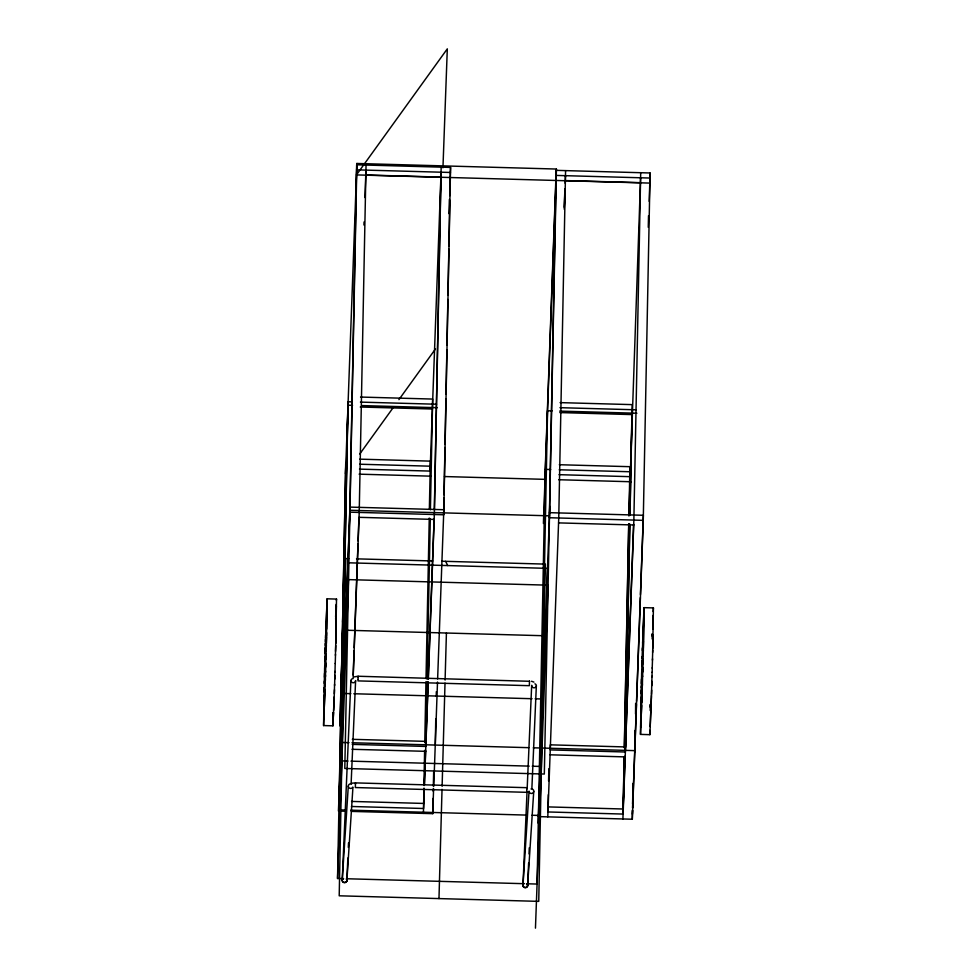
<?xml version="1.0" encoding="UTF-8"?>
<svg xmlns="http://www.w3.org/2000/svg" width="977" height="977" viewBox="0 0 977 977"><rect width="100%" height="100%" fill="white"/><g stroke="black" fill="none" stroke-linecap="round" stroke-linejoin="round"><path stroke-width="1.47" d="M526.713 792.323L355.347 787.547L355.481 782.895L526.847 787.682L526.713 791.858M354.138 676.902L358.107 676.243L529.473 681.287L529.351 685.683L357.985 680.896L358.034 679.467M649.803 730.32L649.876 734.667L640.485 734.399L641.095 697.26M338.421 811.032L341.388 742.447L341.791 662.65M634.916 731.052L634.818 750.629L533.308 747.796M333.12 713.369L333.169 718.828L333.572 712.367M333.01 712.575L332.962 725.826L323.582 725.569L324.156 687.6M653.137 629.273L653.149 615.351M343.635 878.665L337.541 878.494L345.699 463.672M339.153 801.079L345.773 463.831M341.242 743.924L347.873 406.664M366.045 165.052L359.218 512.424L353.124 678.636M358.107 676.927L358.119 676.267L358.058 679.003M423.957 788.183L423.554 808.492L351.439 806.489M423.933 785.447L424.616 750.348M424.763 742.715L425.96 681.677M426.021 678.624L429.257 518.066M429.355 509.237L430.381 461.132L359.768 459.153M427.108 681.861L425.838 746.44L352.221 744.376M427.071 679.125L430.307 518.579M430.405 509.738L432.652 399.068L360.55 397.053M434.35 509.786L440.883 177.106L365.764 175.017M441.164 167.152L434.338 514.525L428.305 679.21M351.268 811.386L432.762 813.658L433.067 798.392M433.287 791.492L433.348 788.439M433.312 786.192L433.678 771.647M435.278 745.06L435.766 718.742M436.243 696.235L436.328 691.655M443.643 514.623L443.973 497.83M444.034 494.789L444.962 447.478M445.023 444.425L445.927 398.64M446.013 394.061L446.88 349.815M446.977 345.235L447.869 299.45M447.967 294.871L448.858 249.098M448.919 246.045L449.823 200.261M449.908 195.681L450.275 177.374M450.556 167.409L443.729 514.781L349.827 512.168L356.654 164.795L450.556 167.409L449.896 187.718M556.182 170.352L549.367 517.725L643.257 520.35L650.084 172.978L556.182 170.352L545.227 469.229L537.081 884.051L526.42 883.758M548.317 794.704L547.975 811.96L623.094 814.061L624.205 757.114M548.585 780.965L548.818 768.752M565.573 170.621L558.746 517.993L547.792 816.87M624.12 757.444L623.094 809.322L625.133 755.954M624.327 746.758L628.699 523.953M628.883 514.794L640.594 177.777M624.388 747.955L628.797 523.635M628.944 516.003L629.909 466.688L559.308 464.722M625.378 747.258L629.75 524.466M629.933 515.306L631.911 414.59L559.797 412.575M629.835 524.136L625.365 751.997L550.246 749.909L550.344 744.84L625.463 746.941M630.018 514.989L632.192 404.625L560.077 402.622M640.692 172.709L633.865 520.082L622.911 818.958M538.4 816.601L632.302 819.227L632.485 810.067M632.595 803.961L632.998 783.639M632.607 807.735L633.084 783.322M634.671 752.107L635.184 730.417M635.538 714.004L635.636 703.269M324.046 695.258L323.778 718.571L324.877 693.426M326.66 629.127L326.929 605.813L325.707 634.378M356.874 163.477L344.796 768.472L544.323 774.04L556.402 169.045L356.874 163.477L345.492 473.784M650.206 710.523L650.34 704.356M653.027 635.05L652.88 641.559M324.12 691.911L324.376 681.054M326.513 635.966L327.124 598.816L336.515 599.072L335.722 643.599M335.905 636.222L336.32 606.07L335.636 619.247M641.022 700.753L640.68 727.413L641.669 705.541M643.489 641.303L643.831 614.643L642.377 650.474M650.206 707.201L650.255 704.698M326.33 643.33L326.648 632.705M326.55 636.784L326.135 651.085M335.941 637.041L335.526 651.341M640.961 700.509L641.376 686.049M641.193 693.633L641.278 689.884M643.33 648.423L644.038 607.657L653.418 607.914L652.721 648.691M643.562 641.547L643.135 656.007M652.624 652.428L652.941 641.804M324.254 683.387L324.718 665.703M324.474 677.208L324.572 673.3M326.342 645.308L325.915 659.072M335.734 645.565L335.416 655.323M342.585 622.178L348.007 405.199L352.55 405.321M641.266 687.906L641.742 670.014M643.354 649.827L642.927 663.896M652.428 660.183L652.746 650.096M324.682 669.318L324.975 656.654M326.11 654.175L325.61 672.213M335.258 663.468L335.502 654.431M438.978 898.584L442.031 789.318M442.117 786.29L445.011 683.106M445.097 680.065L446.416 633.023M641.376 683.509L641.498 679.039M641.694 674.154L641.999 661.002M643.135 658.547L642.634 676.56M642.768 672.042L642.89 667.511M652.209 668.17L652.526 658.803M652.16 672.298L652.282 667.779M324.901 661.295L325.231 647.727M325.133 653.271L325.365 643.367M325.695 667.108L325.805 663.09M325.475 676.646L325.573 671.101M335.001 672.469L335.196 663.359M334.964 671.37L334.598 685.549M641.913 666.106L642.133 656.568M642.377 685.488L642.597 675.95M652.025 676.817L652.099 672.188M651.989 676.206L651.378 698.543M651.769 685.744L651.903 681.311M325.365 645.443L325.5 639.092M325.341 681.018L325.463 675.058M325.341 678.942L323.582 725.569M334.732 679.198L334.855 675.315M642.145 658.156L642.402 647.934M642.365 683.888L641.987 698.274M642.109 694.122L642.243 689.86M651.5 694.391L651.635 690.116M325.475 641.645L325.622 634.94M325.597 637.944L327.087 598.901M325.109 686.428L325.231 682.74M324.95 693.45L325.085 689.432M334.574 684.23L334.085 701.242M334.342 693.719L334.476 689.701M526.786 788.976L526.835 787.682M641.852 702.292L642.011 695.27M651.244 702.548L651.403 695.526M355.433 783.981L355.469 782.943L351.525 783.163M642.61 643.22L643.99 607.743M641.901 698.836L640.485 734.399M652.172 636.174L652.257 633.719L652.16 638.958M651.293 699.105L649.876 734.667M651.134 703.623L650.193 726.57M334.158 696.967L332.962 725.826M335.636 616.927L336.149 604.384M333.951 702.952L333.658 710.377M338.97 805.976L349.925 507.1L443.827 509.725L437.623 678.978M337.541 878.494L348.508 579.617L548.036 585.174L535.457 928.15M363.933 225.015L364.042 221.962M364.934 197.562L365.948 170.108M353.173 675.107L354.065 650.706M354.175 647.653L357.973 543.969M358.095 540.916L358.925 518.042M441.067 172.208L430.1 471.085L359.487 469.119M442.947 167.788L447.307 48.85L356.458 174.907L649.888 183.09M423.639 803.766L424.201 788.512M424.311 785.459L425.606 750.397M425.887 742.764L428.121 681.775M428.231 678.722L434.106 518.616M423.383 813.401L424.274 789.001M424.445 784.421L428.182 682.251M448.944 213.645L449.371 199.43M432.762 813.658L433.593 788.781M433.776 786.216L437.513 682.031M529.436 681.677L529.473 681.042M543.407 523.452L556.402 169.045M538.168 823.135L549.782 506.294M564.23 207.222L564.901 188.915M564.242 209.225L564.975 189.404M565.194 183.297L565.475 175.677M625.414 748.333L633.633 524.173M648.264 227.311L648.52 215.673M649.216 201.396L650.084 172.978M632.4 814.159L632.534 810.483M632.62 808.064L636.43 704.368M636.54 701.327L640.338 597.631M640.448 594.578L643.354 515.282L549.465 512.669M632.302 819.227L643.257 520.35M342.243 880.008L350.902 680.615M346.872 880.729L347.861 858.001M348.325 847.401L348.52 842.858M351.109 783.762L355.604 680.749M522.988 885.052L527.043 791.529M527.177 788.512L531.659 685.659M527.629 885.773L528.618 863.009M529.021 853.91L529.278 847.841M531.867 788.671L536.349 685.781M653.137 611.553L653.418 607.914M342.243 879.984L348.3 786.082M522.988 885.028L529.058 791.126M533.747 791.26L527.617 885.797M346.872 880.765L352.905 787.718M336.369 600.305L336.515 599.072M359.744 454.012L392.705 408.288M398.934 399.63L435.461 348.96M356.556 169.851L450.446 172.465M556.084 175.42L649.986 178.034M565.292 180.574L640.411 182.675M352.074 401.877L348.044 401.767L340.057 809.896L344.625 810.018M360.44 402.109L436.585 404.234M559.98 407.678L636.112 409.803M361.637 405.577L437.366 407.69M552.09 410.877L547.547 410.755L539.597 815.453L531.976 815.245M559.662 411.097L636.894 413.247M360.269 407.018L432.384 409.021M359.67 464.222L430.283 466.188M545.3 469.387L550.674 469.546M559.198 469.778L629.811 471.744M559.027 474.675L629.628 476.654M359.121 474.163L430.796 476.165M444.498 476.544L545.032 479.353M558.661 479.731L631.35 481.759M549.428 515.819L349.9 510.263L338.872 811.044L345.577 811.228M359.035 517.322L434.154 519.422M558.575 522.89L633.694 524.979M348.874 558.636L345.834 558.551L339.202 895.799L538.742 901.368L545.361 564.108L441.787 561.225M356.495 558.844L432.652 560.969M343.183 693.45L350.804 693.658M353.845 693.743L532.05 698.714M535.103 698.799L542.711 699.007M352.318 739.32L425.935 741.372M341.388 742.447L348.997 742.654M351.989 742.74L528.728 747.674M352.038 749.286L425.654 751.337M550.063 754.806L625.182 756.894M341.852 760.9L347.946 761.071M350.999 761.156L529.204 766.127M532.245 766.212L541.392 766.469M351.549 801.421L423.652 803.436M548.073 806.904L623.192 809.005M350.719 810.189L525.882 815.074M346.688 878.75L523.367 883.672M531.512 681.262L533.93 682.105M445.597 561.335L447.735 565.573M531.036 788.928A2.345 2.284 3.7 0 1 533.711 790.772A2.345 2.284 3.7 0 1 531.915 793.422A2.345 2.284 3.7 0 1 529.131 791.761M352.819 787.059A2.345 2.284 3.7 0 1 349.729 788.256A2.345 2.284 3.7 0 1 348.496 785.252A2.345 2.284 3.7 0 1 351.573 784.043M527.116 883.965A2.345 2.284 3.7 0 1 526.762 887.214A2.345 2.284 3.7 0 1 523.428 886.774A2.345 2.284 3.7 0 1 523.953 883.538M527.116 884.112A2.345 2.064 2.5 0 1 526.762 887.043A2.345 2.064 2.5 0 1 523.428 886.64A2.345 2.064 2.5 0 1 523.941 883.721M346.395 878.958A2.345 2.284 3.7 0 1 345.992 882.194A2.345 2.284 3.7 0 1 342.683 881.742A2.345 2.284 3.7 0 1 343.171 878.518M534.92 683.827A2.345 2.064 2.5 0 1 536.226 686.416A2.345 2.064 2.5 0 1 533.381 687.698A2.345 2.064 2.5 0 1 531.708 685.28M355.591 680.554A2.345 2.064 2.5 0 1 353.723 682.703A2.345 2.064 2.5 0 1 351.036 681.323A2.345 2.064 2.5 0 1 352.221 678.82M346.395 879.105A2.345 2.064 2.5 0 1 345.992 882.011A2.345 2.064 2.5 0 1 342.683 881.596A2.345 2.064 2.5 0 1 343.159 878.702M339.947 721.673L340.008 726.021L343.562 599.267L339.947 721.673M347.971 562.789L346.652 630.238L546.18 635.807L547.511 568.358L347.971 562.789"/></g></svg>
